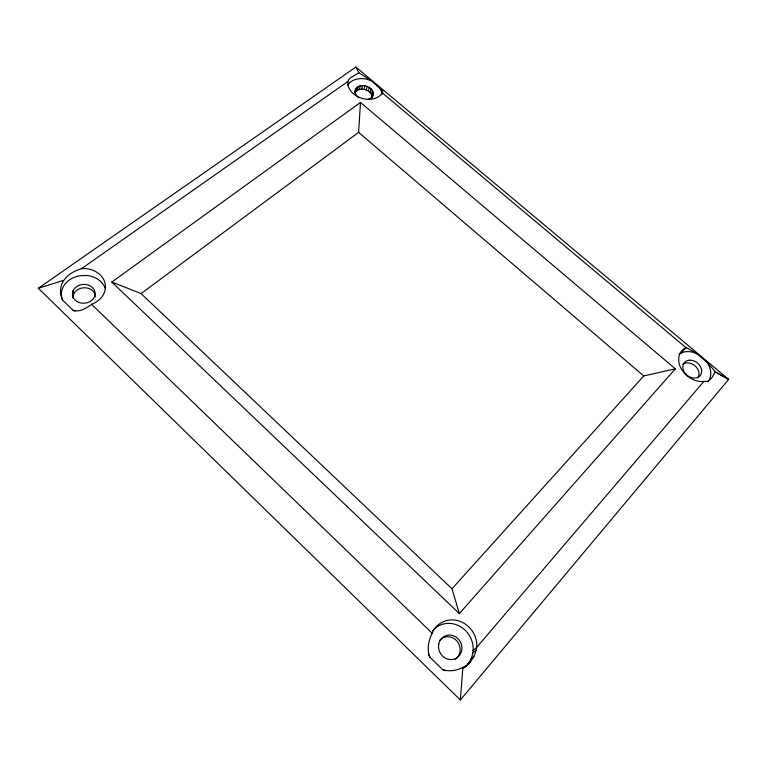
<?xml version="1.0" encoding="UTF-8"?>
<svg xmlns="http://www.w3.org/2000/svg" width="767" height="767" viewBox="0 0 767 767"><rect width="100%" height="100%" fill="white"/><g stroke="black" fill="none" stroke-linecap="round" stroke-linejoin="round"><path stroke-width="1.15" d="M445.339 670.646L442.626 669.581L429.856 657.175C426.471 649.083 428.849 639.956 432.473 632.372A24.812 22.895 62.1 0 1 457.506 620.561A24.812 22.895 62.1 0 1 476.758 643.417C477.266 653.283 471.523 662.467 463.604 667.999C470.363 663.187 473.766 654.817 473.095 646.639A24.534 22.665 62.8 0 0 457.017 624.971A24.534 22.665 62.8 0 0 432.588 630.695M111.819 282.045L141.09 293.579L358.611 132.375L360.49 102.433L675.353 368.841L459.356 613.59L111.819 282.045L360.49 102.433M460.353 699.974L728.65 379.397L355.878 67.026L38.35 288.296L460.353 699.974L462.885 667.319L466.192 665.823M680.923 353.213L685.995 347.662L683.205 349.33A20.373 15.867 38.6 0 0 681.997 370.106A20.373 15.867 38.6 0 0 703.847 381.439L707.088 381.448C711.354 379.857 713.598 375.562 714.978 371.496C707.289 361.679 697.404 352.743 685.995 347.662L382.263 92.845L381.257 94.427A18.37 13.758 16 0 1 360.519 97.869A18.37 13.758 16 0 1 347.902 82.27L348.486 80.065L350.289 78.004L358.841 72.788C367.47 78.205 376.597 83.881 382.886 92.002L382.263 92.845M372.532 96.978C377.508 85.683 354.843 80.132 354.757 92.932C359.042 85.827 372.359 89.614 372.302 97.908M355.84 91.426L356.693 87.697M357.422 90.247L358.285 86.518M359.407 89.48L360.279 85.76M361.64 89.183L362.523 85.463M363.989 89.365L364.891 85.645M366.29 90.027L367.201 86.297M368.39 91.1L369.301 87.38M370.145 92.529L371.065 88.819M371.429 94.216L372.359 90.516M372.168 96.048L373.098 92.347M381.908 94.389L381.889 90.448M73.114 290.779L72.462 293.195A11.371 9.415 -3.8 0 0 82.817 303.214L85.799 303.042A11.371 9.415 -3.8 0 0 92.481 287.577A11.371 9.415 -3.8 0 0 73.114 290.779L73.603 294.116L72.951 296.522A11.313 9.377 -3.9 0 0 72.942 298.162M373.232 94.207L371.679 97.476L368.112 99.451M355.61 89.212C354.114 92.462 356.243 96.057 359.014 97.821M348.141 81.321L81.446 268.718C67.065 272.831 55.703 284.365 62.616 300.127L73.095 310.319L75.089 311.134M703.847 381.439L476.643 647.444L472.98 650.627M459.356 613.59L451.993 588.778L643.743 375.964L675.353 368.841M472.913 652.899L476.23 650.042M471.187 658.805L473.872 656.533M468.014 663.963L470.459 661.911M81.446 268.718L84.859 268.536A22.646 18.676 -3.5 0 1 105.098 283.454A22.646 18.676 -3.5 0 1 92.567 303.866C86.92 307.481 80.362 312.591 73.095 310.319M679.083 354.316L681.758 352.715A20.172 15.781 38.7 0 1 695.564 353.108M462.885 667.319C456.835 670.626 449.232 671.93 442.626 669.581M38.35 288.296L62.836 280.578M370.528 80.525L369.521 80.046A18.207 13.701 16 0 0 347.499 85.559M714.892 371.89L728.65 379.397L714.978 371.496M358.611 132.375L643.743 375.964M141.09 293.579L451.993 588.778M91.417 304.192L432.195 633.235M355.878 67.026L358.841 72.788M707.567 363.05L709.657 367.23A20.172 15.781 38.7 0 1 707.903 381.899M428.417 654.155L429.856 657.175M380.231 88.665L381.573 91.647M62.616 300.127L61.619 297.491A22.406 18.542 -3.8 0 1 79.921 275.737L85.712 275.42A22.406 18.542 -3.8 0 1 105.463 289.159M73.603 294.116A11.313 9.377 -3.9 0 1 86.163 287.855A11.313 9.377 -3.9 0 1 95.511 296.839M682.985 364.21A10.192 7.986 38.8 0 1 684.912 363.251L687.155 362.868A10.192 7.986 38.8 0 1 697.05 368.055A10.192 7.986 38.8 0 1 697.874 377.815M439.74 640.34A12.387 11.447 63.1 0 1 457.218 641.375A12.387 11.447 63.1 0 1 455.138 659.371M438.705 644.213L438.523 647.396A12.454 11.505 62.8 0 0 451.121 659.582L454.122 659.121A12.454 11.505 62.8 0 0 457.841 638.566A12.454 11.505 62.8 0 0 438.705 644.213M689.706 360.154L687.443 360.538A10.239 8.015 38.7 0 0 683.407 370.202A10.239 8.015 38.7 0 0 694.01 378.045A10.239 8.015 38.7 0 0 701.671 371.065L701.306 368.735A10.239 8.015 38.7 0 0 689.706 360.154"/></g></svg>
